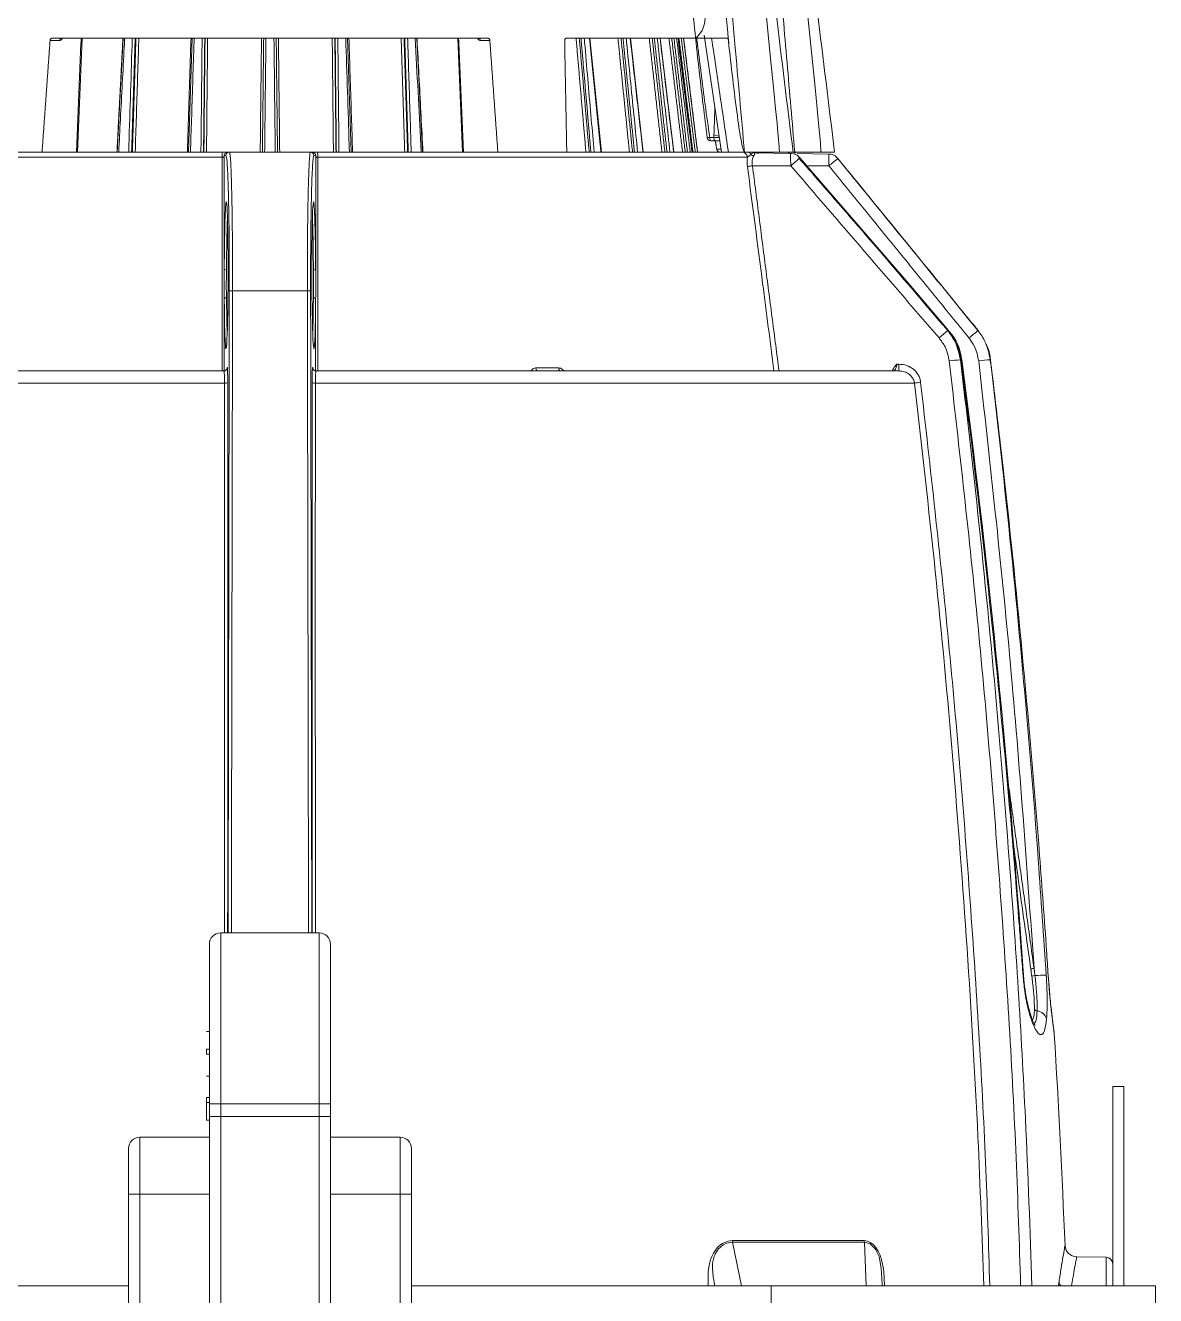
# Model space of a CAD drawing. Extents: x 11 to 120, y 2 to 94.
# Drawn here: x 54.11 to 59.07, y 83.44 to 89.01 of the extents above; entities that cross this region are included whole.
import ezdxf

# ---------------------------------------------------------------- set-up
doc = ezdxf.new("R2010")
doc.units = 0
doc.header["$MEASUREMENT"] = 0
doc.linetypes.add('SLD-Solid', pattern=[0])
doc.layers.add('OBJECT', color=7, linetype='CONTINUOUS')

msp = doc.modelspace()

# ---------------------------------------------------------------- linework, layer by layer
at = {"layer": 'OBJECT', "color": 7, "linetype": 'SLD-Solid', "lineweight": 15}
for p, q in [((54.2306, 88.9584), (56.1424, 88.9584)), ((54.3409, 88.4584), (54.3618, 88.9584)), ((54.5424, 88.9584), (54.5161, 88.4584)), ((54.8456, 88.9584), (54.8294, 88.4584)), ((55.5436, 88.4584), (55.5274, 88.9584)), ((55.8569, 88.4584), (55.8307, 88.9584)), ((56.0112, 88.9584), (56.0321, 88.4584)), ((56.4881, 88.9584), (57.1978, 88.9584)), ((56.6418, 88.4584), (56.5912, 88.9584)), ((56.8252, 88.4584), (56.7693, 88.9584)), ((56.9591, 88.4584), (56.8996, 88.9584)), ((57.0395, 88.4584), (56.9781, 88.9584)), ((57.0639, 88.4584), (57.0026, 88.9584)), ((57.0924, 88.9712), (57.1682, 88.4583)), ((54.2211, 88.9487), (54.2629, 88.9487)), ((54.3569, 88.9374), (54.3369, 88.4584)), ((56.0161, 88.9374), (56.0361, 88.4584)), ((56.1519, 88.9487), (56.1101, 88.9487)), ((57.1177, 88.5232), (57.1354, 88.5232)), ((57.1586, 88.5232), (57.1354, 88.5232)), ((57.1577, 88.5292), (57.1356, 88.5341)), ((53.8836, 88.4584), (54.186, 88.4584)), ((54.186, 88.4584), (54.1921, 88.4584)), ((54.186, 88.4584), (54.9786, 88.4584)), ((55.0012, 88.4584), (55.0085, 88.4584)), ((55.3645, 88.4584), (55.0085, 88.4584)), ((55.3645, 88.4584), (55.3719, 88.4584)), ((55.3944, 88.4584), (56.187, 88.4584)), ((56.187, 88.4584), (56.1809, 88.4584)), ((56.4894, 88.4584), (56.187, 88.4584)), ((56.4894, 88.4584), (57.2378, 88.4584)), ((57.1602, 88.5084), (57.1202, 88.5084)), ((57.1476, 88.4716), (57.1691, 88.4716)), ((57.2378, 88.4584), (57.2699, 88.4584)), ((57.2699, 88.4584), (57.423, 88.4584)), ((57.4904, 88.4584), (57.6054, 88.4584)), ((54.9764, 88.4365), (53.0905, 88.4365)), ((54.9935, 88.4435), (54.9857, 88.4435)), ((55.3873, 88.4435), (55.3795, 88.4435)), ((57.2826, 88.4365), (55.3966, 88.4365)), ((57.4718, 88.4531), (57.3203, 88.4558)), ((57.6398, 88.4502), (57.5013, 88.4526)), ((57.6398, 88.4502), (57.6398, 88.4502)), ((57.6401, 88.3983), (57.5436, 88.3983)), ((55.3507, 87.8498), (55.0223, 87.8498)), ((58.124, 87.6431), (58.162, 87.6754)), ((58.162, 87.6754), (58.1645, 87.6754)), ((58.1686, 87.6708), (58.1647, 87.6756)), ((58.2948, 87.6754), (58.2954, 87.6754)), ((54.9987, 87.5134), (54.9993, 87.5134)), ((55.3737, 87.5134), (55.3743, 87.5134)), ((56.354, 87.5116), (56.4545, 87.5116)), ((57.9385, 87.528), (57.9477, 87.528)), ((58.2173, 87.5476), (58.2204, 87.5476)), ((58.3489, 87.5476), (58.3496, 87.5476)), ((52.4248, 87.4984), (54.9843, 87.4984)), ((55.3887, 87.4984), (57.9482, 87.4984)), ((56.3612, 87.4984), (56.5965, 87.4984)), ((54.9871, 87.4454), (52.3575, 87.4454)), ((58.0156, 87.4454), (55.3859, 87.4454)), ((54.9705, 85.0329), (54.9705, 84.2829)), ((54.9705, 85.0329), (55.4025, 85.0329)), ((55.4025, 84.2829), (55.4025, 85.0329)), ((54.9205, 84.2829), (54.9205, 84.9829)), ((55.4525, 84.9829), (55.4525, 84.2829)), ((58.4943, 84.8465), (58.4851, 84.9691)), ((54.9205, 84.6949), (54.9205, 84.6098)), ((55.4525, 84.6949), (55.4525, 84.2829)), ((54.9085, 84.5992), (54.9205, 84.5992)), ((54.9085, 84.5218), (54.9205, 84.5218)), ((54.9085, 84.5218), (54.9085, 84.4996)), ((54.9085, 84.4996), (54.9205, 84.4996)), ((54.9085, 84.4043), (54.9205, 84.4043)), ((58.9345, 84.3584), (58.8865, 84.3584)), ((58.8865, 84.3584), (58.8865, 83.4834)), ((58.9345, 84.3584), (58.9345, 83.4834)), ((54.9085, 84.3098), (54.9085, 84.2878)), ((54.9085, 84.3098), (54.9205, 84.3098)), ((54.9085, 84.2878), (54.9205, 84.2878)), ((54.9205, 84.2829), (54.9705, 84.2829)), ((54.9205, 84.2263), (54.9205, 84.2829)), ((54.9705, 84.2829), (55.4025, 84.2829)), ((54.9705, 84.2829), (54.9705, 84.2263)), ((55.4025, 84.2263), (55.4025, 84.2829)), ((55.4025, 84.2829), (55.4525, 84.2829)), ((55.4525, 84.2829), (55.4525, 84.2263)), ((55.4525, 84.2829), (55.4525, 84.1359)), ((54.9205, 82.1212), (54.9205, 84.2263)), ((54.9205, 84.2263), (54.9705, 84.2263)), ((54.9705, 84.2263), (54.9705, 82.0496)), ((54.9705, 84.2263), (55.4025, 84.2263)), ((55.4025, 82.0496), (55.4025, 84.2263)), ((55.4025, 84.2263), (55.4525, 84.2263)), ((55.4525, 84.2263), (55.4525, 82.1212)), ((54.9085, 84.2102), (54.9205, 84.2102)), ((54.9205, 84.2102), (54.9205, 84.1359)), ((54.6155, 84.1359), (54.6155, 83.8859)), ((54.6155, 84.1359), (54.9205, 84.1359)), ((55.4525, 84.1359), (55.7575, 84.1359)), ((55.7575, 83.8859), (55.7575, 84.1359)), ((54.5655, 83.8859), (54.5655, 84.0859)), ((55.8075, 84.0859), (55.8075, 83.8859)), ((54.5655, 82.0027), (54.5655, 83.8859)), ((54.6155, 83.8859), (54.5655, 83.8859)), ((54.6155, 83.8859), (54.6155, 82.0496)), ((54.6155, 83.8859), (54.9205, 83.8859)), ((55.4525, 83.8859), (55.7575, 83.8859)), ((55.7575, 82.0496), (55.7575, 83.8859)), ((55.8075, 83.8859), (55.7575, 83.8859)), ((55.8075, 83.8859), (55.8075, 82.0027)), ((54.5655, 83.7109), (54.5655, 83.8669)), ((55.8075, 83.8669), (55.8075, 83.7109)), ((54.5655, 83.5669), (54.5655, 83.7109)), ((55.8075, 83.7109), (55.8075, 83.5669)), ((57.2571, 83.4834), (57.2167, 83.6749)), ((57.8037, 83.4834), (57.7959, 83.6749)), ((58.857, 83.6089), (58.7281, 83.6112)), ((58.857, 83.4834), (58.857, 83.6089)), ((54.5655, 83.4409), (54.5655, 83.5669)), ((55.8075, 83.5669), (55.8075, 83.4409)), ((54.5655, 83.4834), (52.9865, 83.4834)), ((57.3865, 83.4834), (55.8075, 83.4834)), ((57.3865, 82.2334), (57.3865, 83.4834)), ((59.0745, 83.4834), (57.3865, 83.4834)), ((57.8749, 83.4834), (57.8745, 83.4916)), ((59.0745, 82.2334), (59.0745, 83.4834))]:
    msp.add_line(p, q, dxfattribs=at)
at = {"layer": 'OBJECT', "color": 7, "linetype": 'SLD-Solid', "lineweight": 15, "flags": 128}
for points in [[(57.2455, 90.1784), (57.2541, 90.1318), (57.2626, 90.0512), (57.2959, 89.7331), (57.3125, 89.574), (57.3289, 89.4149), (57.3616, 89.0966), (57.3831, 88.8844), (57.3972, 88.7428), (57.4064, 88.6482), (57.4125, 88.5852), (57.4164, 88.5431), (57.4189, 88.515), (57.4206, 88.4962), (57.4216, 88.4837), (57.4222, 88.4753), (57.4226, 88.4697), (57.4229, 88.466), (57.423, 88.4635), (57.4231, 88.4618), (57.4231, 88.4607), (57.4231, 88.4599), (57.4231, 88.4594), (57.4231, 88.4591), (57.4231, 88.4589), (57.4231, 88.4587), (57.4231, 88.4586), (57.423, 88.4585), (57.423, 88.4585), (57.423, 88.4585), (57.423, 88.4584), (57.423, 88.4584), (57.423, 88.4584), (57.423, 88.4584), (57.423, 88.4584)], [(57.428, 90.1784), (57.4366, 90.1318), (57.4451, 90.0512), (57.4784, 89.7331), (57.4949, 89.574), (57.5114, 89.4149), (57.544, 89.0966), (57.5655, 88.8844), (57.5796, 88.7428), (57.5889, 88.6482), (57.5949, 88.5852), (57.5988, 88.5431), (57.6014, 88.515), (57.603, 88.4962), (57.6041, 88.4837), (57.6047, 88.4753), (57.6051, 88.4697), (57.6053, 88.466), (57.6055, 88.4635), (57.6055, 88.4618), (57.6056, 88.4607), (57.6056, 88.4599), (57.6056, 88.4594), (57.6056, 88.4591), (57.6056, 88.4589), (57.6055, 88.4587), (57.6055, 88.4586), (57.6055, 88.4585), (57.6055, 88.4585), (57.6055, 88.4585), (57.6055, 88.4584), (57.6055, 88.4584), (57.6054, 88.4584), (57.6054, 88.4584), (57.6054, 88.4584)], [(57.5128, 88.4305), (57.5145, 88.4319), (57.5146, 88.432)], [(58.165, 87.6758), (57.9841, 87.8892), (57.5145, 88.4319)], [(55.3832, 88.1755), (55.3829, 88.1843), (55.3828, 88.1878)], [(54.9898, 88.1747), (54.989, 88.1521), (54.9883, 88.1257)], [(54.9859, 87.816), (54.9862, 87.8166), (54.9868, 87.8172), (54.9877, 87.8177), (54.989, 87.8182), (54.9905, 87.8186), (54.9922, 87.8189), (54.994, 87.8191), (54.9959, 87.8191)], [(55.3871, 87.816), (55.3868, 87.8166), (55.3862, 87.8172), (55.3853, 87.8177), (55.3841, 87.8182), (55.3826, 87.8186), (55.3809, 87.8189), (55.379, 87.8191), (55.3771, 87.8191)], [(58.1645, 87.6754), (58.1656, 87.6764), (58.1656, 87.6764)], [(56.3612, 87.4984), (56.3599, 87.4987), (56.3586, 87.4994), (56.3575, 87.5006), (56.3564, 87.5022), (56.3555, 87.5042), (56.3548, 87.5064), (56.3543, 87.5089), (56.354, 87.5116)], [(56.4623, 87.4984), (56.4609, 87.4987), (56.4595, 87.4994), (56.4583, 87.5006), (56.4571, 87.5022), (56.4562, 87.5042), (56.4554, 87.5064), (56.4548, 87.5089), (56.4545, 87.5116)], [(58.2204, 87.5476), (58.2226, 87.5481), (58.2227, 87.5482)], [(58.4832, 84.9687), (58.4849, 84.969), (58.4851, 84.9691)], [(58.4924, 84.8459), (58.494, 84.8463), (58.4942, 84.8465)], [(58.5032, 84.7716), (58.4977, 84.8103), (58.4946, 84.8465)], [(58.5452, 84.6264), (58.5456, 84.6261), (58.5419, 84.632), (58.5347, 84.6472), (58.525, 84.6743), (58.5147, 84.7116), (58.5051, 84.7584), (58.5032, 84.7716)], [(57.8742, 83.4915), (57.8704, 83.5614), (57.8629, 83.6035), (57.8603, 83.612), (57.8467, 83.6413), (57.8433, 83.6462), (57.8211, 83.6674), (57.7959, 83.6749), (57.7959, 83.6749), (57.7959, 83.6749)]]:
    msp.add_lwpolyline(points, dxfattribs=at)
at = {"layer": 'OBJECT', "color": 7, "linetype": 'SLD-Solid', "lineweight": 15}
for centre, radius, start, end in [((54.2723, 88.9491), 0.00936, 94.2429, 182.2345), ((56.1008, 88.9491), 0.00936, 357.7655, 85.7571), ((57.2002, 87.862), 0.6663, 97.1157, 98.1829), ((57.1202, 88.5234), 0.015, 187.3293, 270), ((57.1409, 88.5196), 0.0235, 171.3739, 208.474), ((55.0361, 88.4414), 0.0599, 163.5436, 184.7805), ((55.0085, 88.4434), 0.015, 90.0098, 179.8652), ((55.3645, 88.4434), 0.015, 0.1348, 89.9902), ((55.3369, 88.4414), 0.0599, 355.2195, 16.4564), ((57.2591, 88.4349), 0.0235, 3.7601, 87.3744), ((57.2831, 88.4431), 0.0154, 16.2879, 82.8358), ((57.3215, 88.4365), 0.0219, 60.5839, 89.8823), ((57.3158, 88.4334), 0.025, 62.9143, 73.5886), ((57.4538, 88.4339), 0.0245, 51.8903, 89.9534), ((57.4791, 88.4334), 0.025, 56.0438, 90.0001), ((57.3166, 88.475), 0.0333, 235.8977, 259.1995), ((57.4744, 88.4043), 0.0484, 34.5524, 93.0462), ((57.6433, 88.4082), 0.0415, 41.7289, 94.7725), ((61.6585, 83.4906), 6.3429, 128.85054, 129.31083), ((57.6596, 88.4142), 0.0261, 34.5063, 56.0584), ((63.4641, 87.9201), 8.4783, 178.6107, 179.84175), ((47.9496, 87.933), 7.4376, 0.08095, 1.86774), ((54.9936, 87.9774), 0.0348, 257.1169, 273.6925), ((55.3794, 87.9774), 0.0348, 266.3075, 282.8831), ((55.0187, 87.707), 0.1429, 88.5696, 94.2849), ((55.3543, 87.707), 0.1429, 85.7151, 91.4304), ((60.7597, 87.8352), 5.7738, 180.19155, 181.77698), ((58.0208, 87.5332), 0.202, 4.2122, 42.9495), ((62.063, 82.9815), 6.0193, 128.7567, 129.24258), ((54.9843, 87.5134), 0.015, 270.0098, 359.8652), ((55.3887, 87.5134), 0.015, 180.1348, 269.9902), ((58.3695, 87.5207), 0.4219, 179.0058, 183.023), ((58.4011, 85.6824), 1.8742, 95.6272, 97.1281), ((15.3284, 81.8853), 43.2671, 4.08718, 7.52065), ((58.4312, 86.5071), 1.0438, 94.5227, 97.3346), ((54.9902, 87.478), 0.0328, 264.504, 289.3783), ((55.3828, 87.478), 0.0328, 250.6217, 275.496), ((57.9043, 88.5726), 1.1327, 275.6377, 277.0379), ((54.9705, 84.9829), 0.05, 90, 180), ((55.4025, 84.9829), 0.05, 0, 90), ((58.4936, 85.1949), 0.3215, 275.8625, 278.4626), ((58.4901, 85.2169), 0.3761, 276.2273, 278.3685), ((58.6151, 83.899), 0.9484, 91.2656, 94.2479), ((62.5535, 85.1218), 3.9599, 184.2413, 187.7363), ((58.5554, 84.7034), 0.0137, 201.5166, 265.6453), ((58.5493, 84.6414), 0.0486, 16.7646, 84.0446), ((8.0605, 81.5584), 50.66, 2.37743, 3.42938), ((54.6155, 84.0859), 0.05, 90, 180), ((55.7575, 84.0859), 0.05, 0, 90), ((57.313, 83.6845), 0.0967, 181.4822, 185.6704), ((57.8709, 83.6844), 0.0755, 181.883, 187.252), ((58.7283, 83.6627), 0.0514, 183.0953, 269.469), ((58.8565, 83.5789), 0.03, 0, 89), ((58.6896, 83.5069), 0.0394, 188.6677, 216.6014)]:
    msp.add_arc(centre, radius, start, end, dxfattribs=at)
for centre, major_axis, ratio, start_param, end_param in [((54.9942, 87.9184), (0.0008, 0.3225), 0.026186, 0.011237, 1.49296), ((54.9942, 87.9184), (0.0008, 0.3225), 0.026186, 3.129797, 6.294422), ((55.3788, 87.9184), (-0.0008, 0.3225), 0.026186, 6.273879, 9.429965), ((55.3788, 87.9184), (-0.0008, 0.3225), 0.026186, 4.790225, 6.273879), ((55.0042, 87.9184), (0.0008, 0.3125), 0.027024, 0.613695, 1.094918), ((55.3688, 87.9184), (-0.0008, 0.3125), 0.027024, 5.196473, 5.669491), ((55.0042, 87.9184), (0.0008, 0.3125), 0.027024, 1.094918, 1.492965), ((55.3688, 87.9184), (-0.0008, 0.3125), 0.027024, 4.790221, 5.196473), ((54.9942, 87.9184), (0.0008, 0.3225), 0.026186, 1.894169, 3.129797), ((55.0042, 87.9184), (0.0008, 0.3125), 0.027024, 1.894173, 2.305018), ((55.3688, 87.9184), (-0.0008, 0.3125), 0.027024, 3.992055, 4.389012), ((55.3788, 87.9184), (-0.0008, 0.3225), 0.026186, 3.14678, 4.389016), ((55.0042, 87.9184), (0.0008, 0.3125), 0.027024, 2.305018, 2.51946), ((55.3688, 87.9184), (-0.0008, 0.3125), 0.027024, 3.752107, 3.992055)]:
    msp.add_ellipse(centre, major_axis=major_axis, ratio=ratio, start_param=start_param, end_param=end_param, dxfattribs=at)
for points, knots in [([(57.483, 88.4584), (57.4329, 88.8684), (57.3779, 89.3194), (57.3167, 89.8111), (57.3026, 89.9344), (57.2837, 90.0564), (57.283, 90.1416), (57.2693, 90.1815), (57.269, 90.1824)], [0, 0, 0, 0, 0.713221, 0.784544, 0.855866, 0.927188, 0.998448, 1, 1, 1, 1]), ([(57.6654, 88.4584), (57.6151, 88.8683), (57.5596, 89.3193), (57.4994, 89.8112), (57.4841, 89.9342), (57.4696, 90.0567), (57.4582, 90.138), (57.4526, 90.1784)], [0, 0, 0, 0, 0.71491, 0.786401, 0.857893, 0.929384, 1, 1, 1, 1]), ([(57.2016, 88.9229), (57.1998, 88.9428), (57.1909, 89.0424), (57.1579, 89.4118), (57.1266, 89.7612), (57.1024, 90.031)], [0, 0, 0, 0, 0.053919, 0.269597, 1, 1, 1, 1]), ([(57.1288, 90.0331), (57.1617, 89.6662), (57.2088, 89.1413), (57.2557, 88.6164), (57.2699, 88.4584)], [0, 0, 0, 0, 0.699038, 1, 1, 1, 1]), ([(57.1062, 88.5216), (57.1002, 88.5691), (57.08, 88.7293), (57.0496, 89.0025), (57.0253, 89.2564), (57.0136, 89.4246), (57.0104, 89.4915), (57.0103, 89.5328), (57.012, 89.5462), (57.0132, 89.5498), (57.0145, 89.5508), (57.0158, 89.55), (57.0177, 89.547), (57.0198, 89.5413), (57.0254, 89.5224), (57.0324, 89.4877), (57.0499, 89.3917), (57.0663, 89.2529), (57.1156, 89.0189), (57.0756, 88.9787), (57.0554, 88.9584)], [0, 0, 0, 0, 0.080935, 0.272577, 0.464908, 0.513041, 0.56145, 0.581503, 0.587246, 0.590309, 0.592526, 0.595041, 0.597536, 0.602679, 0.6078, 0.635358, 0.663706, 0.774694, 0.886359, 1, 1, 1, 1]), ([(54.2306, 88.9584), (54.2296, 88.9583), (54.2275, 88.9581), (54.2247, 88.9563), (54.2225, 88.9538), (54.2214, 88.9511), (54.2212, 88.9493), (54.2211, 88.9487)], [0, 0, 0, 0, 0.219651, 0.439264, 0.659733, 0.880541, 1, 1, 1, 1]), ([(54.2629, 88.9487), (54.2636, 88.9488), (54.2665, 88.949), (54.2713, 88.9513), (54.2746, 88.9562), (54.276, 88.9584)], [0, 0, 0, 0, 0.141616, 0.625914, 1, 1, 1, 1]), ([(54.5488, 88.9584), (54.5481, 88.9454), (54.5419, 88.8266), (54.5331, 88.6599), (54.525, 88.5062), (54.5225, 88.4584)], [0, 0, 0, 0, 0.077897, 0.713096, 1, 1, 1, 1]), ([(54.5663, 88.4584), (54.5667, 88.4684), (54.5719, 88.6351), (54.5771, 88.8018), (54.582, 88.9584)], [0, 0, 0, 0, 0.060204, 1, 1, 1, 1]), ([(54.6107, 88.9584), (54.6105, 88.95), (54.6069, 88.8357), (54.6016, 88.669), (54.5967, 88.5108), (54.595, 88.4584)], [0, 0, 0, 0, 0.050586, 0.685793, 1, 1, 1, 1]), ([(54.8538, 88.9584), (54.8534, 88.9454), (54.8495, 88.8266), (54.8441, 88.6599), (54.8391, 88.5062), (54.8376, 88.4584)], [0, 0, 0, 0, 0.077897, 0.713096, 1, 1, 1, 1]), ([(54.8835, 88.4584), (54.8836, 88.4684), (54.8853, 88.6351), (54.887, 88.8018), (54.8885, 88.9584)], [0, 0, 0, 0, 0.060204, 1, 1, 1, 1]), ([(54.913, 88.9584), (54.9129, 88.95), (54.9118, 88.8357), (54.91, 88.669), (54.9084, 88.5108), (54.9079, 88.4584)], [0, 0, 0, 0, 0.050586, 0.685793, 1, 1, 1, 1]), ([(55.1689, 88.9584), (55.1687, 88.9454), (55.1674, 88.8266), (55.1655, 88.6599), (55.1637, 88.5062), (55.1632, 88.4584)], [0, 0, 0, 0, 0.077897, 0.713096, 1, 1, 1, 1]), ([(55.2098, 88.4584), (55.2097, 88.4684), (55.2078, 88.6351), (55.2059, 88.8018), (55.2042, 88.9584)], [0, 0, 0, 0, 0.060204, 1, 1, 1, 1]), ([(55.2236, 88.9584), (55.2237, 88.95), (55.225, 88.8357), (55.2269, 88.669), (55.2286, 88.5108), (55.2292, 88.4584)], [0, 0, 0, 0, 0.050586, 0.685793, 1, 1, 1, 1]), ([(55.4845, 88.9584), (55.4846, 88.9454), (55.4858, 88.8266), (55.4875, 88.6599), (55.4891, 88.5062), (55.4895, 88.4584)], [0, 0, 0, 0, 0.077897, 0.713096, 1, 1, 1, 1]), ([(55.5355, 88.4584), (55.5351, 88.4684), (55.5297, 88.6351), (55.5243, 88.8018), (55.5192, 88.9584)], [0, 0, 0, 0, 0.060204, 1, 1, 1, 1]), ([(55.5331, 88.9584), (55.5334, 88.95), (55.5371, 88.8357), (55.5425, 88.669), (55.5476, 88.5108), (55.5493, 88.4584)], [0, 0, 0, 0, 0.050586, 0.685793, 1, 1, 1, 1]), ([(55.791, 88.9584), (55.7914, 88.9454), (55.7951, 88.8266), (55.8004, 88.6599), (55.8052, 88.5062), (55.8067, 88.4584)], [0, 0, 0, 0, 0.077897, 0.713096, 1, 1, 1, 1]), ([(55.8505, 88.4584), (55.85, 88.4684), (55.8412, 88.6351), (55.8324, 88.8018), (55.8242, 88.9584)], [0, 0, 0, 0, 0.060204, 1, 1, 1, 1]), ([(55.832, 88.9584), (55.8325, 88.95), (55.8385, 88.8357), (55.8472, 88.669), (55.8555, 88.5108), (55.8583, 88.4584)], [0, 0, 0, 0, 0.050586, 0.685793, 1, 1, 1, 1]), ([(56.1101, 88.9487), (56.1094, 88.9488), (56.1065, 88.949), (56.1018, 88.9513), (56.0985, 88.9562), (56.097, 88.9584)], [0, 0, 0, 0, 0.141616, 0.625914, 1, 1, 1, 1]), ([(56.1424, 88.9584), (56.1434, 88.9583), (56.1455, 88.9581), (56.1483, 88.9563), (56.1505, 88.9538), (56.1516, 88.9511), (56.1518, 88.9493), (56.1519, 88.9487)], [0, 0, 0, 0, 0.219651, 0.439264, 0.659733, 0.880541, 1, 1, 1, 1]), ([(56.4803, 88.9487), (56.4803, 88.9498), (56.4805, 88.9521), (56.4818, 88.955), (56.4839, 88.9572), (56.4861, 88.9583), (56.4876, 88.9584), (56.4881, 88.9584)], [0, 0, 0, 0, 0.21974, 0.439443, 0.659967, 0.880761, 1, 1, 1, 1]), ([(56.5663, 88.9584), (56.5674, 88.9454), (56.5777, 88.8266), (56.5921, 88.6599), (56.6055, 88.5062), (56.6096, 88.4584)], [0, 0, 0, 0, 0.077897, 0.713096, 1, 1, 1, 1]), ([(56.6396, 88.4584), (56.6386, 88.4684), (56.6217, 88.6351), (56.6048, 88.8018), (56.589, 88.9584)], [0, 0, 0, 0, 0.060204, 1, 1, 1, 1]), ([(56.7504, 88.9584), (56.7517, 88.9454), (56.7636, 88.8266), (56.7804, 88.6599), (56.7958, 88.5062), (56.8006, 88.4584)], [0, 0, 0, 0, 0.077897, 0.713096, 1, 1, 1, 1]), ([(56.8239, 88.4584), (56.8228, 88.4684), (56.8042, 88.6351), (56.7855, 88.8018), (56.768, 88.9584)], [0, 0, 0, 0, 0.060204, 1, 1, 1, 1]), ([(56.8869, 88.9584), (56.8884, 88.9454), (56.9016, 88.8266), (56.9202, 88.6599), (56.9373, 88.5062), (56.9426, 88.4584)], [0, 0, 0, 0, 0.077897, 0.713096, 1, 1, 1, 1]), ([(56.9586, 88.4584), (56.9574, 88.4684), (56.9375, 88.6351), (56.9177, 88.8018), (56.899, 88.9584)], [0, 0, 0, 0, 0.060204, 1, 1, 1, 1]), ([(56.9718, 88.9584), (56.9734, 88.9454), (56.9875, 88.8266), (57.0073, 88.6599), (57.0256, 88.5062), (57.0312, 88.4584)], [0, 0, 0, 0, 0.077897, 0.713096, 1, 1, 1, 1]), ([(57.0393, 88.4584), (57.0381, 88.4684), (57.0176, 88.6351), (56.9972, 88.8018), (56.9779, 88.9584)], [0, 0, 0, 0, 0.060204, 1, 1, 1, 1]), ([(57.0025, 88.9584), (57.0041, 88.9454), (57.0186, 88.8266), (57.0391, 88.6599), (57.0579, 88.5062), (57.0638, 88.4584)], [0, 0, 0, 0, 0.077897, 0.713096, 1, 1, 1, 1]), ([(57.1255, 88.9584), (57.1374, 88.8775), (57.162, 88.7109), (57.1864, 88.5442), (57.1989, 88.4584)], [0, 0, 0, 0, 0.485511, 1, 1, 1, 1]), ([(57.2699, 88.4584), (57.2697, 88.4584), (57.2694, 88.4585), (57.2686, 88.459), (57.2668, 88.4615), (57.2628, 88.4725), (57.2526, 88.5179), (57.2298, 88.6702), (57.2138, 88.8141), (57.2016, 88.9229)], [0, 0, 0, 0, 0.000975, 0.002308, 0.005826, 0.020094, 0.076658, 0.30233, 1, 1, 1, 1]), ([(57.0792, 88.8067), (57.085, 88.7597), (57.0967, 88.6652), (57.1106, 88.5707), (57.1177, 88.5232)], [0, 0, 0, 0, 0.496841, 1, 1, 1, 1]), ([(57.1356, 88.5341), (57.1361, 88.5481), (57.1374, 88.5872), (57.1388, 88.6262), (57.1397, 88.6512)], [0, 0, 0, 0, 0.358622, 1, 1, 1, 1]), ([(57.1602, 88.5084), (57.1527, 88.5079), (57.1441, 88.5074), (57.1388, 88.5102), (57.1375, 88.5115), (57.1369, 88.5126), (57.1361, 88.5151), (57.1356, 88.5181), (57.1355, 88.5215), (57.1354, 88.5232)], [0, 0, 0, 0, 0.534127, 0.614453, 0.629821, 0.744513, 0.748545, 0.874982, 1, 1, 1, 1]), ([(54.9786, 88.4584), (54.9792, 88.4584), (54.9837, 88.4584), (54.9917, 88.4584), (54.9991, 88.4584), (55.0015, 88.4584), (55.0018, 88.4584)], [0, 0, 0, 0, 0.064858, 0.503948, 0.945424, 1, 1, 1, 1]), ([(55.0012, 88.4584), (55.0011, 88.4584), (54.9993, 88.4584), (54.9955, 88.4577), (54.9905, 88.4548), (54.9866, 88.4497), (54.986, 88.4455), (54.9857, 88.4435)], [0, 0, 0, 0, 0.008549, 0.230592, 0.488414, 0.740471, 1, 1, 1, 1]), ([(55.0085, 88.4584), (55.0094, 88.4567), (55.011, 88.4533), (55.0135, 88.4259), (55.0157, 88.3826), (55.0177, 88.3236), (55.0195, 88.2502), (55.0208, 88.1656), (55.0218, 88.0709), (55.0222, 87.994), (55.0223, 87.9198), (55.0223, 87.8798), (55.0223, 87.8498)], [0, 0, 0, 0, 0.10813, 0.219389, 0.327529, 0.43882, 0.546683, 0.657694, 0.765191, 0.875821, 0.906652, 1, 1, 1, 1]), ([(55.3507, 87.8498), (55.3507, 87.8843), (55.3507, 87.9543), (55.3511, 88.0553), (55.352, 88.1509), (55.3533, 88.2368), (55.355, 88.3119), (55.3569, 88.373), (55.3591, 88.4194), (55.3609, 88.4418), (55.3627, 88.4555), (55.3637, 88.4571), (55.3645, 88.4584)], [0, 0, 0, 0, 0.107203, 0.217517, 0.324717, 0.435019, 0.542339, 0.652756, 0.760378, 0.8711, 0.902397, 1, 1, 1, 1]), ([(55.3873, 88.4435), (55.387, 88.4455), (55.3864, 88.4497), (55.3825, 88.4548), (55.3775, 88.4577), (55.3737, 88.4584), (55.3719, 88.4584), (55.3719, 88.4584)], [0, 0, 0, 0, 0.259529, 0.511586, 0.769408, 0.991451, 1, 1, 1, 1]), ([(55.3723, 88.4584), (55.3739, 88.4584), (55.3782, 88.4584), (55.3862, 88.4584), (55.3922, 88.4584), (55.3944, 88.4584)], [0, 0, 0, 0, 0.286199, 0.744051, 1, 1, 1, 1]), ([(57.1646, 88.4584), (57.1625, 88.4586), (57.1582, 88.459), (57.1527, 88.4622), (57.1489, 88.4666), (57.148, 88.4701), (57.1476, 88.4716)], [0, 0, 0, 0, 0.271986, 0.544505, 0.799137, 1, 1, 1, 1]), ([(57.3299, 88.4525), (57.3226, 88.455), (57.3113, 88.4587), (57.3042, 88.4551), (57.2995, 88.4494), (57.2979, 88.4474)], [0, 0, 0, 0, 0.537652, 0.838044, 1, 1, 1, 1]), ([(57.423, 88.4584), (57.4292, 88.4584), (57.4422, 88.4584), (57.4599, 88.4584), (57.4739, 88.4584), (57.4818, 88.4584), (57.4826, 88.4584), (57.483, 88.4584)], [0, 0, 0, 0, 0.19834, 0.412972, 0.627088, 0.843128, 1, 1, 1, 1]), ([(57.6054, 88.4584), (57.6117, 88.4584), (57.6246, 88.4584), (57.6424, 88.4584), (57.6564, 88.4584), (57.6642, 88.4584), (57.6651, 88.4584), (57.6654, 88.4584)], [0, 0, 0, 0, 0.19834, 0.412972, 0.627088, 0.843128, 1, 1, 1, 1]), ([(54.9855, 88.4335), (54.9855, 88.4337), (54.9854, 88.4341), (54.9846, 88.4348), (54.983, 88.4355), (54.9802, 88.4362), (54.9778, 88.4364), (54.9766, 88.4365), (54.9764, 88.4365)], [0, 0, 0, 0, 0.125806, 0.279014, 0.514445, 0.743985, 0.967247, 1, 1, 1, 1]), ([(54.9857, 88.4435), (54.9857, 88.4419), (54.9856, 88.4387), (54.9855, 88.4353), (54.9855, 88.4335), (54.9855, 88.4335)], [0, 0, 0, 0, 0.491129, 0.983669, 1, 1, 1, 1]), ([(55.008, 87.8494), (55.0081, 87.8884), (55.0081, 87.9617), (55.0075, 88.0647), (55.0065, 88.1569), (55.0051, 88.2397), (55.0033, 88.3113), (55.0012, 88.3691), (54.9988, 88.4115), (54.9962, 88.4383), (54.9944, 88.4417), (54.9935, 88.4435)], [0, 0, 0, 0, 0.124081, 0.233148, 0.342216, 0.45166, 0.561106, 0.670836, 0.780567, 0.890283, 1, 1, 1, 1]), ([(55.3795, 88.4435), (55.3784, 88.4412), (55.3765, 88.4369), (55.3738, 88.4052), (55.3715, 88.3607), (55.3694, 88.3007), (55.3677, 88.2279), (55.3664, 88.1437), (55.3654, 88.0509), (55.3649, 87.9519), (55.3649, 87.8836), (55.365, 87.8494)], [0, 0, 0, 0, 0.128819, 0.238011, 0.347201, 0.456082, 0.564961, 0.673719, 0.782475, 0.891238, 1, 1, 1, 1]), ([(55.3875, 88.4335), (55.3875, 88.4335), (55.3875, 88.4353), (55.3874, 88.4387), (55.3873, 88.4419), (55.3873, 88.4435)], [0, 0, 0, 0, 0.016331, 0.508871, 1, 1, 1, 1]), ([(55.3966, 88.4365), (55.396, 88.4364), (55.3943, 88.4363), (55.3916, 88.4359), (55.3895, 88.4353), (55.3881, 88.4345), (55.3876, 88.4339), (55.3875, 88.4335), (55.3875, 88.4335)], [0, 0, 0, 0, 0.123144, 0.346276, 0.575891, 0.721631, 0.963157, 1, 1, 1, 1]), ([(55.3966, 88.4365), (55.3966, 88.4318), (55.3966, 88.4006), (55.3965, 88.2636), (55.3963, 87.9556), (55.3961, 87.6741), (55.396, 87.4984)], [0, 0, 0, 0, 0.01498, 0.099622, 0.438192, 1, 1, 1, 1]), ([(57.2827, 88.3957), (57.2827, 88.3957), (57.2815, 88.4049), (57.2807, 88.4194), (57.2821, 88.432), (57.2826, 88.4365)], [0, 0, 0, 0, 0.001895, 0.648982, 1, 1, 1, 1]), ([(57.2979, 88.4474), (57.2956, 88.446), (57.2898, 88.4423), (57.2853, 88.4387), (57.2826, 88.4365)], [0, 0, 0, 0, 0.387801, 1, 1, 1, 1]), ([(57.3103, 88.4423), (57.309, 88.4398), (57.3058, 88.4338), (57.3039, 88.4247), (57.303, 88.4136), (57.3033, 88.4059), (57.3044, 88.3995), (57.3046, 88.3984)], [0, 0, 0, 0, 0.228214, 0.550163, 0.619254, 0.934176, 1, 1, 1, 1]), ([(57.3203, 88.4556), (57.3189, 88.4557), (57.3175, 88.4558), (57.3151, 88.4551), (57.3143, 88.4529), (57.3132, 88.4474), (57.3109, 88.4433), (57.3103, 88.4423)], [0, 0, 0, 0, 0.153207, 0.163886, 0.506355, 0.877374, 1, 1, 1, 1]), ([(57.4733, 88.3983), (57.473, 88.4057), (57.4723, 88.4183), (57.4718, 88.4332), (57.4715, 88.4435), (57.4715, 88.45), (57.4716, 88.4531), (57.4718, 88.4528), (57.4718, 88.4528)], [0, 0, 0, 0, 0.253848, 0.437029, 0.601618, 0.773759, 0.925762, 1, 1, 1, 1]), ([(57.5128, 88.4305), (57.5125, 88.4308), (57.5117, 88.4317), (57.5105, 88.4327), (57.5095, 88.4334), (57.5089, 88.4337), (57.5085, 88.4337), (57.5083, 88.4335), (57.5083, 88.4331), (57.5086, 88.4325), (57.5091, 88.4316), (57.5097, 88.431), (57.51, 88.4306)], [0, 0, 0, 0, 0.11179, 0.308323, 0.405355, 0.512738, 0.582945, 0.64962, 0.723408, 0.796438, 0.884273, 1, 1, 1, 1]), ([(57.51, 88.4306), (57.533, 88.4043), (57.6484, 88.2728), (57.8663, 88.0215), (58.0596, 87.7952), (58.162, 87.6754)], [0, 0, 0, 0, 0.105236, 0.526182, 1, 1, 1, 1]), ([(58.1645, 87.6754), (58.1418, 87.702), (58.0283, 87.8352), (57.812, 88.0877), (57.6164, 88.3118), (57.5128, 88.4305)], [0, 0, 0, 0, 0.105274, 0.526369, 1, 1, 1, 1]), ([(57.6401, 88.3983), (57.64, 88.4052), (57.6399, 88.4181), (57.6399, 88.4335), (57.6398, 88.4438), (57.6398, 88.4495), (57.6398, 88.4498), (57.6398, 88.4499)], [0, 0, 0, 0, 0.253722, 0.472253, 0.660516, 0.862095, 1, 1, 1, 1]), ([(57.6797, 88.4304), (57.6797, 88.4304), (57.6796, 88.4305), (57.6795, 88.4306), (57.6794, 88.4307), (57.6794, 88.4307), (57.6794, 88.4308), (57.6794, 88.4308), (57.6794, 88.4307), (57.6794, 88.4306), (57.6795, 88.4305), (57.6796, 88.4304), (57.6796, 88.4304)], [0, 0, 0, 0, 0.102542, 0.238797, 0.342487, 0.423099, 0.496347, 0.573125, 0.662854, 0.751501, 0.862396, 1, 1, 1, 1]), ([(57.6796, 88.4304), (57.7017, 88.4033), (57.8124, 88.2677), (58.0175, 88.0161), (58.2004, 87.7914), (58.2948, 87.6754)], [0, 0, 0, 0, 0.10781, 0.539052, 1, 1, 1, 1]), ([(58.2954, 87.6754), (58.2733, 87.7025), (58.1628, 87.8382), (57.9577, 88.09), (57.7744, 88.3144), (57.6797, 88.4304)], [0, 0, 0, 0, 0.107776, 0.53888, 1, 1, 1, 1]), ([(57.3992, 87.4984), (57.3826, 87.6264), (57.3439, 87.9255), (57.305, 88.2246), (57.2827, 88.3957)], [0, 0, 0, 0, 0.427857, 1, 1, 1, 1]), ([(54.9859, 87.816), (54.9857, 87.829), (54.9851, 87.871), (54.9855, 87.9139), (54.9858, 87.9435)], [0, 0, 0, 0, 0.309237, 1, 1, 1, 1]), ([(54.9958, 87.9427), (54.9952, 87.9137), (54.9943, 87.8716), (54.9955, 87.8316), (54.9959, 87.8191)], [0, 0, 0, 0, 0.689497, 1, 1, 1, 1]), ([(55.3771, 87.8191), (55.3775, 87.8316), (55.3787, 87.8716), (55.3778, 87.9137), (55.3772, 87.9427)], [0, 0, 0, 0, 0.310503, 1, 1, 1, 1]), ([(55.3872, 87.9435), (55.3875, 87.9139), (55.3879, 87.871), (55.3873, 87.829), (55.3871, 87.816)], [0, 0, 0, 0, 0.690763, 1, 1, 1, 1]), ([(55.0223, 87.8498), (55.0223, 87.8398), (55.0222, 87.7898), (55.0218, 87.5799), (55.0202, 86.7402), (55.0186, 85.8512), (55.0173, 85.1222), (55.0171, 85.0329)], [0, 0, 0, 0, 0.010647, 0.053233, 0.223577, 0.904953, 1, 1, 1, 1]), ([(55.3559, 85.0329), (55.3552, 85.4073), (55.3535, 86.3463), (55.3518, 87.2853), (55.3507, 87.8498)], [0, 0, 0, 0, 0.398777, 1, 1, 1, 1]), ([(58.1686, 87.5422), (58.164, 87.5634), (58.1562, 87.6004), (58.1336, 87.6304), (58.124, 87.6431)], [0, 0, 0, 0, 0.576404, 1, 1, 1, 1]), ([(58.162, 87.6754), (58.1738, 87.6593), (58.202, 87.6211), (58.2117, 87.5745), (58.2173, 87.5476)], [0, 0, 0, 0, 0.422663, 1, 1, 1, 1]), ([(58.2204, 87.5476), (58.2167, 87.567), (58.2079, 87.6136), (58.1805, 87.6526), (58.1645, 87.6754)], [0, 0, 0, 0, 0.415675, 1, 1, 1, 1]), ([(58.2979, 87.5423), (58.2934, 87.5642), (58.2858, 87.6009), (58.264, 87.6311), (58.2552, 87.6433)], [0, 0, 0, 0, 0.595826, 1, 1, 1, 1]), ([(58.2948, 87.6754), (58.306, 87.6599), (58.3335, 87.6217), (58.3431, 87.5753), (58.3489, 87.5476)], [0, 0, 0, 0, 0.404079, 1, 1, 1, 1]), ([(58.3496, 87.5476), (58.3472, 87.5666), (58.3441, 87.5912), (58.3314, 87.612), (58.3285, 87.6168)], [0, 0, 0, 0, 0.772396, 1, 1, 1, 1]), ([(54.9987, 87.5134), (54.9987, 87.5123), (54.9985, 87.5095), (54.9967, 87.5053), (54.9933, 87.5015), (54.9888, 87.4989), (54.9854, 87.4986), (54.9837, 87.4984)], [0, 0, 0, 0, 0.135232, 0.349505, 0.565421, 0.782491, 1, 1, 1, 1]), ([(54.9993, 87.5134), (54.9994, 87.5133), (54.9997, 87.5129), (55.0002, 87.5073), (55.0007, 87.4926), (55.001, 87.4719), (55.0011, 87.4553), (55.0011, 87.4471)], [0, 0, 0, 0, 0.074961, 0.307217, 0.538491, 0.769236, 1, 1, 1, 1]), ([(55.3719, 87.4471), (55.3719, 87.4496), (55.3719, 87.4604), (55.3721, 87.4787), (55.3725, 87.4979), (55.373, 87.5109), (55.3735, 87.5125), (55.3737, 87.5134)], [0, 0, 0, 0, 0.069456, 0.301092, 0.533716, 0.766867, 1, 1, 1, 1]), ([(55.3894, 87.4984), (55.3883, 87.4985), (55.3855, 87.4987), (55.3813, 87.5004), (55.3775, 87.5037), (55.3748, 87.5082), (55.3745, 87.5116), (55.3743, 87.5134)], [0, 0, 0, 0, 0.136594, 0.353062, 0.567991, 0.781364, 1, 1, 1, 1]), ([(56.354, 87.5116), (56.3524, 87.5115), (56.3478, 87.5112), (56.3409, 87.5079), (56.3355, 87.5031), (56.3339, 87.4993), (56.3335, 87.4984)], [0, 0, 0, 0, 0.198789, 0.545719, 0.895554, 1, 1, 1, 1]), ([(56.4762, 87.4984), (56.4745, 87.5008), (56.4709, 87.5058), (56.4631, 87.5106), (56.4574, 87.5112), (56.4545, 87.5116)], [0, 0, 0, 0, 0.310827, 0.655629, 1, 1, 1, 1]), ([(57.9188, 87.5007), (57.9203, 87.5037), (57.9255, 87.5137), (57.9338, 87.5216), (57.9385, 87.5279), (57.9385, 87.528)], [0, 0, 0, 0, 0.301183, 0.993572, 1, 1, 1, 1]), ([(57.9385, 87.528), (57.9385, 87.5267), (57.9382, 87.5219), (57.9364, 87.5137), (57.9324, 87.5053), (57.927, 87.4995), (57.9229, 87.4988), (57.9208, 87.4984)], [0, 0, 0, 0, 0.07799, 0.284742, 0.51203, 0.754312, 1, 1, 1, 1]), ([(57.9477, 87.528), (57.9591, 87.5269), (57.982, 87.5247), (58.0121, 87.5074), (58.0336, 87.4824), (58.0414, 87.4609), (58.0429, 87.4496), (58.0431, 87.4484)], [0, 0, 0, 0, 0.252657, 0.505679, 0.747853, 0.97329, 1, 1, 1, 1]), ([(58.4819, 83.4834), (58.476, 83.6706), (58.4577, 84.247), (58.3962, 85.2122), (58.3012, 86.3786), (58.2128, 87.1542), (58.1686, 87.5422)], [0, 0, 0, 0, 0.137945, 0.4249, 0.712364, 1, 1, 1, 1]), ([(58.2173, 87.5476), (58.2215, 87.5129), (58.2425, 87.3391), (58.2941, 86.8871), (58.3646, 86.1906), (58.4421, 85.254), (58.5013, 84.3516), (58.5231, 83.7278), (58.5317, 83.4834)], [0, 0, 0, 0, 0.025748, 0.128742, 0.334735, 0.540791, 0.820116, 1, 1, 1, 1]), ([(58.4832, 84.9687), (58.4806, 85.0036), (58.4674, 85.1781), (58.4306, 85.6316), (58.3647, 86.3285), (58.2883, 87.0136), (58.2367, 87.4195), (58.2204, 87.5476)], [0, 0, 0, 0, 0.040495, 0.202477, 0.526502, 0.850526, 1, 1, 1, 1]), ([(58.5409, 84.8769), (58.5093, 85.3218), (58.4461, 86.2119), (58.3473, 87.0987), (58.2979, 87.5423)], [0, 0, 0, 0, 0.499822, 1, 1, 1, 1]), ([(58.3489, 87.5476), (58.3529, 87.5129), (58.3734, 87.3391), (58.4238, 86.8869), (58.4927, 86.1902), (58.553, 85.4637), (58.5829, 85.0157), (58.5941, 84.8472)], [0, 0, 0, 0, 0.038714, 0.19357, 0.503334, 0.813098, 1, 1, 1, 1]), ([(58.6029, 84.8472), (58.6006, 84.8821), (58.5889, 85.0567), (58.5557, 85.5105), (58.496, 86.2079), (58.4222, 86.9335), (58.3695, 87.3796), (58.3496, 87.5476)], [0, 0, 0, 0, 0.038703, 0.193516, 0.503195, 0.812873, 1, 1, 1, 1]), ([(54.9871, 87.4454), (54.9871, 87.452), (54.987, 87.4652), (54.9864, 87.4818), (54.9856, 87.4936), (54.9849, 87.498), (54.9844, 87.4983), (54.9843, 87.4984)], [0, 0, 0, 0, 0.230505, 0.461128, 0.692467, 0.924948, 1, 1, 1, 1]), ([(55.3887, 87.4984), (55.3884, 87.4977), (55.3877, 87.4964), (55.3868, 87.486), (55.3862, 87.4707), (55.386, 87.456), (55.3859, 87.4474), (55.3859, 87.4454)], [0, 0, 0, 0, 0.233393, 0.466666, 0.699222, 0.93063, 1, 1, 1, 1]), ([(58.0156, 87.4454), (58.0154, 87.4462), (58.0144, 87.4537), (58.0088, 87.4682), (57.9935, 87.4849), (57.9723, 87.4963), (57.9563, 87.4977), (57.9482, 87.4984)], [0, 0, 0, 0, 0.02565, 0.243452, 0.482622, 0.73914, 1, 1, 1, 1]), ([(54.9868, 85.0329), (54.9868, 85.1109), (54.9873, 85.5529), (54.9875, 86.3576), (54.9872, 87.0827), (54.9871, 87.4454)], [0, 0, 0, 0, 0.096745, 0.548266, 1, 1, 1, 1]), ([(55.0011, 87.4471), (55.0013, 86.9593), (55.0016, 86.156), (55.001, 85.3496), (55.0008, 85.0329)], [0, 0, 0, 0, 0.607291, 1, 1, 1, 1]), ([(55.3722, 85.0329), (55.372, 85.3874), (55.3714, 86.1936), (55.3717, 86.997), (55.3719, 87.4471)], [0, 0, 0, 0, 0.439654, 1, 1, 1, 1]), ([(55.3859, 87.4454), (55.3859, 87.4355), (55.3859, 87.3858), (55.3858, 87.1772), (55.3856, 86.6602), (55.3856, 85.906), (55.386, 85.3099), (55.3862, 85.0329)], [0, 0, 0, 0, 0.012381, 0.061907, 0.260009, 0.656229, 1, 1, 1, 1]), ([(58.3202, 83.4834), (58.3124, 83.7012), (58.2948, 84.1953), (58.2487, 84.965), (58.1864, 85.7928), (58.1102, 86.6199), (58.0471, 87.1702), (58.0156, 87.4454)], [0, 0, 0, 0, 0.164439, 0.373169, 0.581963, 0.790949, 1, 1, 1, 1]), ([(58.0431, 87.4484), (58.0859, 87.0694), (58.1716, 86.3111), (58.2637, 85.1693), (58.3233, 84.2265), (58.341, 83.6639), (58.3467, 83.4834)], [0, 0, 0, 0, 0.287665, 0.575499, 0.863838, 1, 1, 1, 1]), ([(58.5264, 84.875), (58.525, 84.8849), (58.5181, 84.9345), (58.4927, 85.117), (58.4687, 85.2897), (58.4501, 85.4227)], [0, 0, 0, 0, 0.054247, 0.271235, 1, 1, 1, 1]), ([(58.4924, 84.8459), (58.4898, 84.8808), (58.4867, 84.9217), (58.4837, 84.9627), (58.4832, 84.9687)], [0, 0, 0, 0, 0.852454, 1, 1, 1, 1]), ([(58.5958, 84.6554), (58.5936, 84.6378), (58.5892, 84.6025), (58.5757, 84.5824), (58.5578, 84.5898), (58.5368, 84.6268), (58.516, 84.6905), (58.5, 84.7678), (58.4947, 84.8225), (58.4924, 84.8459)], [0, 0, 0, 0, 0.142439, 0.28529, 0.431186, 0.580958, 0.733779, 0.886153, 1, 1, 1, 1]), ([(58.5426, 84.6983), (58.5423, 84.715), (58.5418, 84.7485), (58.5364, 84.8014), (58.5322, 84.8331), (58.5309, 84.843)], [0, 0, 0, 0, 0.407207, 0.815573, 1, 1, 1, 1]), ([(58.5448, 84.8448), (58.546, 84.8342), (58.5499, 84.8), (58.5539, 84.7477), (58.5549, 84.7087), (58.5544, 84.6923), (58.5544, 84.6897)], [0, 0, 0, 0, 0.18435, 0.592456, 0.935104, 1, 1, 1, 1]), ([(58.5941, 84.8472), (58.5952, 84.8286), (58.5979, 84.7808), (58.5991, 84.712), (58.5969, 84.6729), (58.5958, 84.6554)], [0, 0, 0, 0, 0.257997, 0.666581, 1, 1, 1, 1]), ([(58.6295, 84.5888), (58.6296, 84.5879), (58.6301, 84.5848), (58.6264, 84.6111), (58.6197, 84.6643), (58.6113, 84.74), (58.6066, 84.799), (58.6042, 84.8285)], [0, 0, 0, 0, 0.091987, 0.320963, 0.549626, 0.775189, 1, 1, 1, 1]), ([(58.5337, 84.6502), (58.5362, 84.6542), (58.5413, 84.6624), (58.5422, 84.6862), (58.5426, 84.6983)], [0, 0, 0, 0, 0.492267, 1, 1, 1, 1]), ([(58.5544, 84.6897), (58.5534, 84.6751), (58.5515, 84.6458), (58.5444, 84.6375), (58.5408, 84.6334)], [0, 0, 0, 0, 0.499733, 1, 1, 1, 1]), ([(54.9085, 84.2878), (54.9085, 84.2748), (54.9085, 84.2486), (54.9085, 84.2172), (54.9085, 84.2129), (54.9085, 84.2102)], [0, 0, 0, 0, 0.280395, 0.560816, 1, 1, 1, 1]), ([(57.1097, 83.4834), (57.1094, 83.511), (57.1089, 83.5575), (57.125, 83.6164), (57.15, 83.654), (57.1813, 83.6771), (57.2046, 83.6803), (57.2163, 83.682)], [0, 0, 0, 0, 0.302179, 0.508817, 0.675604, 0.837911, 1, 1, 1, 1]), ([(57.2167, 83.6749), (57.2167, 83.6749), (57.2057, 83.675), (57.1836, 83.6696), (57.156, 83.6492), (57.1422, 83.6267), (57.1321, 83.6005), (57.1292, 83.5809), (57.1295, 83.5432), (57.1336, 83.5149), (57.1385, 83.4891), (57.1396, 83.4834)], [0, 0, 0, 0, 0.000009, 0.162297, 0.324568, 0.465526, 0.489474, 0.669045, 0.693601, 0.932212, 1, 1, 1, 1]), ([(57.2163, 83.682), (57.2697, 83.682), (57.3766, 83.682), (57.5764, 83.682), (57.7079, 83.682), (57.7954, 83.682)], [0, 0, 0, 0, 0.251148, 0.502295, 1, 1, 1, 1]), ([(57.7959, 83.6749), (57.7959, 83.6749), (57.7123, 83.6749), (57.5763, 83.6748), (57.3769, 83.6749), (57.271, 83.6749), (57.2167, 83.6749), (57.2167, 83.6749)], [0, 0, 0, 0, 0.000003, 0.497705, 0.748853, 0.999997, 1, 1, 1, 1]), ([(57.7954, 83.682), (57.8044, 83.6803), (57.8225, 83.677), (57.847, 83.6539), (57.8673, 83.6164), (57.8817, 83.558), (57.8834, 83.5123), (57.8844, 83.4854)], [0, 0, 0, 0, 0.162523, 0.32514, 0.495898, 0.703075, 1, 1, 1, 1]), ([(58.6507, 83.501), (58.6538, 83.522), (58.6601, 83.5646), (58.6684, 83.6144), (58.6744, 83.6484), (58.6773, 83.6638), (58.6766, 83.6604), (58.6765, 83.6599)], [0, 0, 0, 0, 0.216669, 0.437711, 0.692312, 0.954437, 1, 1, 1, 1]), ([(58.7281, 83.6096), (58.7282, 83.6101), (58.7288, 83.6134), (58.726, 83.5992), (58.7199, 83.5676), (58.7125, 83.5273), (58.7074, 83.4956), (58.7054, 83.4834)], [0, 0, 0, 0, 0.048454, 0.327732, 0.615132, 0.852216, 1, 1, 1, 1])]:
    msp.add_open_spline(points, degree=3, knots=knots, dxfattribs=at)
for points, degree in [([(57.3553, 90.0331), (57.4904, 88.4584)], 1), ([(54.3569, 88.9374), (54.3588, 88.9584)], 1), ([(54.5147, 88.4584), (54.541, 88.9584)], 1), ([(54.5948, 88.9584), (54.5791, 88.4584)], 1), ([(54.5824, 88.4584), (54.598, 88.9584)], 1), ([(54.8238, 88.4584), (54.8399, 88.9584)], 1), ([(54.9001, 88.9584), (54.895, 88.4584)], 1), ([(54.8965, 88.4584), (54.9016, 88.9584)], 1), ([(55.1438, 88.4584), (55.1494, 88.9584)], 1), ([(55.1533, 88.4584), (55.159, 88.9584)], 1), ([(55.214, 88.9584), (55.2197, 88.4584)], 1), ([(55.4651, 88.4584), (55.46, 88.9584)], 1), ([(55.4714, 88.9584), (55.4765, 88.4584)], 1), ([(55.478, 88.4584), (55.4729, 88.9584)], 1), ([(55.778, 88.4584), (55.7623, 88.9584)], 1), ([(55.775, 88.9584), (55.7907, 88.4584)], 1), ([(55.7939, 88.4584), (55.7782, 88.9584)], 1), ([(56.0161, 88.9374), (56.0142, 88.9584)], 1), ([(56.5737, 88.4584), (56.5304, 88.9584)], 1), ([(56.5445, 88.9584), (56.5879, 88.4584)], 1), ([(56.5954, 88.4584), (56.552, 88.9584)], 1), ([(56.7645, 88.4584), (56.7142, 88.9584)], 1), ([(56.728, 88.9584), (56.7782, 88.4584)], 1), ([(56.7868, 88.4584), (56.7365, 88.9584)], 1), ([(56.9073, 88.4584), (56.8516, 88.9584)], 1), ([(56.8646, 88.9584), (56.9202, 88.4584)], 1), ([(56.9296, 88.4584), (56.8739, 88.9584)], 1), ([(56.9978, 88.4584), (56.9384, 88.9584)], 1), ([(56.9502, 88.9584), (57.0096, 88.4584)], 1), ([(57.0194, 88.4584), (56.96, 88.9584)], 1), ([(56.9822, 88.9584), (57.0435, 88.4584)], 1), ([(57.0535, 88.4584), (56.9922, 88.9584)], 1), ([(57.0599, 88.9584), (57.0792, 88.8067)], 1), ([(57.2016, 88.9229), (57.1978, 88.9584)], 1), ([(54.2211, 88.9487), (54.186, 88.4584)], 1), ([(56.1519, 88.9487), (56.187, 88.4584)], 1), ([(56.4894, 88.4584), (56.4803, 88.9487)], 1), ([(57.1354, 88.5232), (57.1356, 88.5341)], 1), ([(57.1421, 88.5084), (57.1476, 88.4716)], 1), ([(57.4904, 88.4584), (57.483, 88.4584)], 1), ([(54.977, 87.4984), (54.9764, 88.4365)], 1), ([(54.9855, 88.4335), (54.9858, 87.9435)], 1), ([(55.3872, 87.9435), (55.3875, 88.4335)], 1), ([(57.51, 88.4306), (57.5084, 88.4293), (57.5053, 88.4265), (57.4964, 88.4187), (57.4855, 88.4091), (57.4773, 88.4019), (57.4732, 88.3983)], 3), ([(57.3046, 88.3984), (57.3023, 88.3981), (57.2978, 88.3975), (57.2915, 88.3967), (57.2862, 88.3961), (57.2838, 88.3958), (57.2827, 88.3957)], 3), ([(57.4732, 88.3983), (57.3046, 88.3984)], 1), ([(57.3046, 88.3984), (57.4214, 87.4984)], 1), ([(58.124, 87.6431), (57.4732, 88.3983)], 1), ([(58.2552, 87.6433), (57.6401, 88.3983)], 1), ([(55.0029, 85.0329), (55.008, 87.8494)], 1), ([(55.365, 87.8494), (55.3702, 85.0329)], 1), ([(54.9859, 87.816), (54.9862, 87.4984)], 1), ([(55.3869, 87.4987), (55.3871, 87.816)], 1), ([(58.2998, 87.6676), (58.2954, 87.6754)], 1), ([(58.4234, 85.72), (58.5409, 84.8769)], 1), ([(58.5309, 84.843), (58.5264, 84.875)], 1), ([(58.5409, 84.8769), (58.5448, 84.8448)], 1), ([(58.6042, 84.8285), (58.6029, 84.8472)], 1), ([(58.6479, 83.4834), (58.6507, 83.501)], 1)]:
    msp.add_open_spline(points, degree=degree, dxfattribs=at)

doc.saveas('drawing.dxf')
